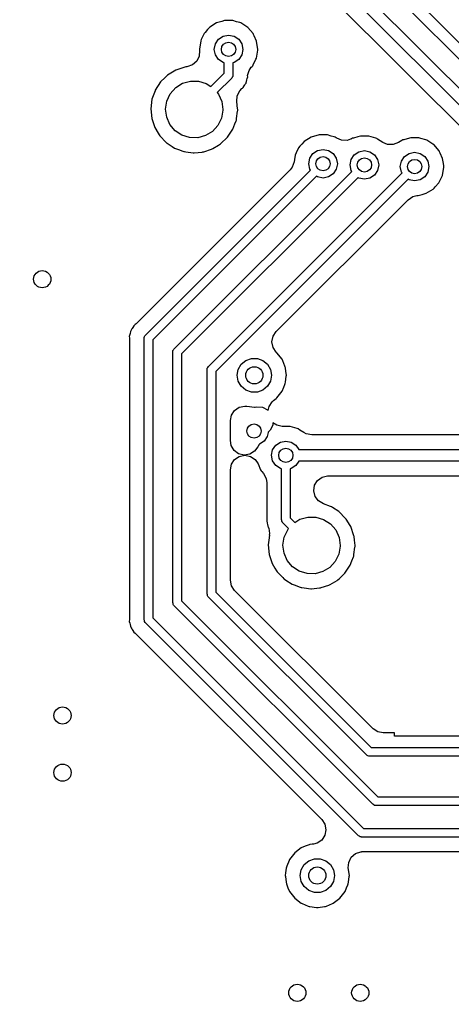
# Model space of a CAD drawing. Extents: x 0.99 to 4.24, y -7.27 to -4.02.
# Drawn here: x 2.715 to 3.012, y -6.726 to -6.05 of the extents above; entities that cross this region are included whole.
import ezdxf

# ---------------------------------------------------------------- set-up
doc = ezdxf.new("R2010")
doc.units = 0
doc.header["$MEASUREMENT"] = 0
doc.layers.add('BLACK', color=7, linetype='CONTINUOUS')

msp = doc.modelspace()

# ---------------------------------------------------------------- linework, layer by layer
at = {"layer": 'BLACK', "linetype": 'CONTINUOUS'}
for p, q in [((2.59338, -5.64284), (3.117, -6.16646)), ((3.11017, -6.17095), (2.58889, -5.64967)), ((2.58942, -5.67038), (3.09535, -6.17631)), ((3.08852, -6.18079), (2.58494, -5.67721)), ((2.85375, -5.96019), (3.07558, -6.18202)), ((2.84526, -6.05558), (2.84377, -6.05727)), ((2.85007, -6.05255), (2.84526, -6.05558)), ((2.85076, -6.05235), (2.85007, -6.05255)), ((2.85354, -6.05156), (2.85076, -6.05235)), ((2.85076, -6.05235), (2.85076, -6.05235)), ((2.85554, -6.05099), (2.85354, -6.05156)), ((2.85625, -6.05099), (2.85554, -6.05099)), ((2.85777, -6.051), (2.85625, -6.05099)), ((2.86123, -6.05102), (2.85777, -6.051)), ((2.86382, -6.05179), (2.86123, -6.05102)), ((2.866, -6.05245), (2.86382, -6.05179)), ((2.86668, -6.05265), (2.866, -6.05245)), ((2.866, -6.05245), (2.866, -6.05245)), ((2.86728, -6.05304), (2.86668, -6.05265)), ((2.87086, -6.05536), (2.86728, -6.05304)), ((2.87146, -6.05574), (2.87086, -6.05536)), ((2.87086, -6.05536), (2.87086, -6.05536)), ((2.87517, -6.06005), (2.87146, -6.05574)), ((2.84119, -6.06049), (2.83947, -6.06416)), ((2.8415, -6.05985), (2.84119, -6.06049)), ((2.84119, -6.06049), (2.84119, -6.06049)), ((2.84205, -6.05922), (2.8415, -6.05985)), ((2.84377, -6.05727), (2.84205, -6.05922)), ((2.85131, -6.06391), (2.8545, -6.06177)), ((2.8545, -6.06177), (2.85827, -6.06102)), ((2.85827, -6.06102), (2.86203, -6.06177)), ((2.86203, -6.06177), (2.86523, -6.06391)), ((2.87547, -6.0607), (2.87517, -6.06005)), ((2.87584, -6.06153), (2.87547, -6.0607)), ((2.87547, -6.0607), (2.87547, -6.0607)), ((2.87753, -6.06523), (2.87584, -6.06153)), ((2.83908, -6.065), (2.8382, -6.07062)), ((2.83947, -6.06416), (2.83908, -6.065)), ((2.84843, -6.07087), (2.84917, -6.0671)), ((2.84917, -6.0671), (2.85131, -6.06391)), ((2.86523, -6.06391), (2.86736, -6.0671)), ((2.86736, -6.0671), (2.86811, -6.07087)), ((2.87833, -6.07087), (2.87753, -6.06523)), ((2.83808, -6.07556), (2.83636, -6.07904)), ((2.83834, -6.07168), (2.83808, -6.07556)), ((2.8382, -6.07062), (2.83829, -6.07132)), ((2.83829, -6.07132), (2.83834, -6.07168)), ((2.84917, -6.07463), (2.84843, -6.07087)), ((2.85131, -6.07783), (2.84917, -6.07463)), ((2.86736, -6.07463), (2.86523, -6.07783)), ((2.86811, -6.07087), (2.86736, -6.07463)), ((2.87707, -6.07761), (2.87738, -6.07697)), ((2.87738, -6.07697), (2.87833, -6.07136)), ((2.87833, -6.07136), (2.87833, -6.07087)), ((2.82823, -6.08301), (2.82192, -6.08516)), ((2.82878, -6.08295), (2.82823, -6.08301)), ((2.82951, -6.08287), (2.82878, -6.08295)), ((2.82878, -6.08295), (2.82878, -6.08295)), ((2.83344, -6.0816), (2.82951, -6.08287)), ((2.83636, -6.07904), (2.83344, -6.0816)), ((2.8545, -6.07996), (2.85131, -6.07783)), ((2.85527, -6.08011), (2.8545, -6.07996)), ((2.85527, -6.08734), (2.85527, -6.08011)), ((2.86203, -6.07996), (2.86127, -6.08011)), ((2.86127, -6.08011), (2.86127, -6.08858)), ((2.86523, -6.07783), (2.86203, -6.07996)), ((2.87244, -6.0853), (2.87389, -6.08321)), ((2.87389, -6.08321), (2.87443, -6.08261)), ((2.87443, -6.08261), (2.8749, -6.08209)), ((2.8749, -6.08209), (2.87521, -6.08145)), ((2.87521, -6.08145), (2.87707, -6.07761)), ((2.87521, -6.08145), (2.87521, -6.08145)), ((2.81464, -6.09021), (2.81148, -6.09331)), ((2.81584, -6.08904), (2.81464, -6.09021)), ((2.81624, -6.08865), (2.81584, -6.08904)), ((2.81584, -6.08904), (2.81584, -6.08904)), ((2.82192, -6.08516), (2.81624, -6.08865)), ((2.84616, -6.09645), (2.85527, -6.08734)), ((2.86067, -6.09011), (2.86039, -6.0907)), ((2.86109, -6.08961), (2.86067, -6.09011)), ((2.8612, -6.08896), (2.86109, -6.08961)), ((2.86126, -6.08884), (2.8612, -6.08896)), ((2.86127, -6.08858), (2.86124, -6.08877)), ((2.86124, -6.08877), (2.86126, -6.08884)), ((2.8711, -6.09098), (2.87144, -6.08973)), ((2.87137, -6.08895), (2.87244, -6.0853)), ((2.87144, -6.08973), (2.87137, -6.08895)), ((2.81148, -6.09331), (2.80787, -6.09891)), ((2.81819, -6.1014), (2.82189, -6.09721)), ((2.82189, -6.09721), (2.82661, -6.09424)), ((2.82661, -6.09424), (2.83197, -6.0927)), ((2.83197, -6.0927), (2.83756, -6.09274)), ((2.83756, -6.09274), (2.8429, -6.09434)), ((2.8429, -6.09434), (2.84616, -6.09645)), ((2.86039, -6.0907), (2.85043, -6.10067)), ((2.86773, -6.09764), (2.8684, -6.09708)), ((2.8684, -6.09708), (2.86904, -6.09596)), ((2.86904, -6.09596), (2.86951, -6.09523)), ((2.86951, -6.09523), (2.86975, -6.09488)), ((2.86975, -6.09488), (2.87025, -6.09417)), ((2.86975, -6.09488), (2.86975, -6.09488)), ((2.87025, -6.09417), (2.8704, -6.09361)), ((2.8704, -6.09361), (2.87069, -6.0931)), ((2.87069, -6.0931), (2.87092, -6.09183)), ((2.87092, -6.09183), (2.8711, -6.09098)), ((2.80647, -6.10277), (2.80559, -6.10518)), ((2.80768, -6.09944), (2.80647, -6.10277)), ((2.80787, -6.09891), (2.80768, -6.09944)), ((2.80768, -6.09944), (2.80768, -6.09944)), ((2.81582, -6.10645), (2.81819, -6.1014)), ((2.85043, -6.10067), (2.85123, -6.1016)), ((2.85123, -6.1016), (2.85354, -6.10668)), ((2.86391, -6.10665), (2.86424, -6.10277)), ((2.86424, -6.10277), (2.86603, -6.09932)), ((2.86603, -6.09932), (2.86741, -6.09791)), ((2.86741, -6.09791), (2.86773, -6.09764)), ((2.86773, -6.09764), (2.86773, -6.09764)), ((2.80559, -6.10518), (2.80476, -6.11179)), ((2.81496, -6.11196), (2.81582, -6.10645)), ((2.85354, -6.10668), (2.85433, -6.1122)), ((2.86449, -6.11179), (2.86391, -6.10665)), ((2.80476, -6.11179), (2.80541, -6.11842)), ((2.81569, -6.1175), (2.81496, -6.11196)), ((2.81793, -6.12261), (2.81569, -6.1175)), ((2.85432, -6.11269), (2.8534, -6.11819)), ((2.85433, -6.1122), (2.85432, -6.11269)), ((2.86377, -6.11842), (2.86448, -6.11335)), ((2.86448, -6.11335), (2.86453, -6.11304)), ((2.86448, -6.11335), (2.86448, -6.11335)), ((2.86454, -6.1122), (2.86449, -6.11179)), ((2.86453, -6.11304), (2.86454, -6.1122)), ((2.80541, -6.11842), (2.80751, -6.12474)), ((2.82152, -6.12688), (2.81793, -6.12261)), ((2.85097, -6.12321), (2.84722, -6.12735)), ((2.8534, -6.11819), (2.85097, -6.12321)), ((2.86123, -6.12587), (2.86265, -6.12215)), ((2.86265, -6.12215), (2.8634, -6.12016)), ((2.8634, -6.12016), (2.8636, -6.11964)), ((2.8634, -6.12016), (2.8634, -6.12016)), ((2.8636, -6.11964), (2.86377, -6.11842)), ((2.80751, -6.12474), (2.80983, -6.12857)), ((2.80983, -6.12857), (2.81055, -6.12976)), ((2.81055, -6.12976), (2.81096, -6.13044)), ((2.81096, -6.13044), (2.81135, -6.13084)), ((2.81135, -6.13084), (2.81499, -6.13462)), ((2.82617, -6.12997), (2.82152, -6.12688)), ((2.8315, -6.13164), (2.82617, -6.12997)), ((2.84246, -6.13027), (2.83708, -6.13174)), ((2.84722, -6.12735), (2.84246, -6.13027)), ((2.85754, -6.13142), (2.86123, -6.12587)), ((2.91572, -6.13109), (2.91503, -6.13129)), ((2.91982, -6.12992), (2.91572, -6.13109)), ((2.91572, -6.13109), (2.91572, -6.13109)), ((2.9205, -6.12973), (2.91982, -6.12992)), ((2.91982, -6.12992), (2.91982, -6.12992)), ((2.92121, -6.12973), (2.9205, -6.12973)), ((2.92273, -6.12974), (2.92121, -6.12973)), ((2.92619, -6.12976), (2.92273, -6.12974)), ((2.92886, -6.13056), (2.92619, -6.12976)), ((2.93097, -6.13119), (2.92886, -6.13056)), ((2.94708, -6.13109), (2.94419, -6.13192)), ((2.94898, -6.13055), (2.94708, -6.13109)), ((2.94969, -6.13056), (2.94898, -6.13055)), ((2.9512, -6.13057), (2.94969, -6.13056)), ((2.95467, -6.13059), (2.9512, -6.13057)), ((2.95636, -6.13109), (2.95467, -6.13059)), ((2.95944, -6.13201), (2.95636, -6.13109)), ((2.81499, -6.13462), (2.81559, -6.13524)), ((2.81559, -6.13524), (2.81606, -6.13554)), ((2.81606, -6.13554), (2.81606, -6.13554)), ((2.81606, -6.13554), (2.81956, -6.13784)), ((2.81956, -6.13784), (2.82117, -6.13889)), ((2.83708, -6.13174), (2.8315, -6.13164)), ((2.84747, -6.13914), (2.85136, -6.13683)), ((2.85136, -6.13683), (2.85272, -6.13602)), ((2.85272, -6.13602), (2.85319, -6.13556)), ((2.85319, -6.13556), (2.85714, -6.1318)), ((2.85714, -6.1318), (2.85754, -6.13142)), ((2.9073, -6.13763), (2.90646, -6.13859)), ((2.90863, -6.13613), (2.9073, -6.13763)), ((2.91022, -6.13432), (2.90863, -6.13613)), ((2.91503, -6.13129), (2.91022, -6.13432)), ((2.93165, -6.13139), (2.93097, -6.13119)), ((2.93097, -6.13119), (2.93097, -6.13119)), ((2.93224, -6.13178), (2.93165, -6.13139)), ((2.93272, -6.13209), (2.93224, -6.13178)), ((2.93224, -6.13178), (2.93224, -6.13178)), ((2.93594, -6.13344), (2.93272, -6.13209)), ((2.93982, -6.13354), (2.93594, -6.13344)), ((2.94219, -6.13263), (2.93982, -6.13354)), ((2.94226, -6.13278), (2.94219, -6.13263)), ((2.94291, -6.13249), (2.94226, -6.13278)), ((2.94351, -6.13212), (2.94291, -6.13249)), ((2.94419, -6.13192), (2.94351, -6.13212)), ((2.94419, -6.13192), (2.94419, -6.13192)), ((2.96012, -6.13222), (2.95944, -6.13201)), ((2.95944, -6.13201), (2.95944, -6.13201)), ((2.96071, -6.1326), (2.96012, -6.13222)), ((2.96442, -6.13501), (2.96071, -6.1326)), ((2.96071, -6.1326), (2.96071, -6.1326)), ((2.96764, -6.13636), (2.96442, -6.13501)), ((2.97152, -6.13646), (2.96764, -6.13636)), ((2.97515, -6.13507), (2.97152, -6.13646)), ((2.97743, -6.13364), (2.97515, -6.13507)), ((2.97803, -6.13326), (2.97743, -6.13364)), ((2.97743, -6.13364), (2.97743, -6.13364)), ((2.97871, -6.13306), (2.97803, -6.13326)), ((2.9827, -6.13192), (2.97871, -6.13306)), ((2.97871, -6.13306), (2.97871, -6.13306)), ((2.9835, -6.13169), (2.9827, -6.13192)), ((2.98421, -6.1317), (2.9835, -6.13169)), ((2.98572, -6.13171), (2.98421, -6.1317)), ((2.98919, -6.13173), (2.98572, -6.13171)), ((2.99053, -6.13213), (2.98919, -6.13173)), ((2.99396, -6.13316), (2.99053, -6.13213)), ((2.99464, -6.13336), (2.99396, -6.13316)), ((2.99396, -6.13316), (2.99396, -6.13316)), ((2.99523, -6.13374), (2.99464, -6.13336)), ((2.99882, -6.13607), (2.99523, -6.13374)), ((2.99941, -6.13645), (2.99882, -6.13607)), ((2.99882, -6.13607), (2.99882, -6.13607)), ((3.00313, -6.14076), (2.99941, -6.13645)), ((2.82117, -6.13889), (2.82388, -6.1399)), ((2.82388, -6.1399), (2.82689, -6.14102)), ((2.82689, -6.14102), (2.82689, -6.14102)), ((2.82689, -6.14102), (2.82741, -6.14121)), ((2.82741, -6.14121), (2.82797, -6.14128)), ((2.82797, -6.14128), (2.82797, -6.14128)), ((2.82797, -6.14128), (2.82891, -6.14141)), ((2.82891, -6.14141), (2.83402, -6.14209)), ((2.83402, -6.14209), (2.83457, -6.14204)), ((2.83457, -6.14204), (2.8401, -6.14154)), ((2.83457, -6.14204), (2.83457, -6.14204)), ((2.8401, -6.14154), (2.84066, -6.14149)), ((2.8401, -6.14154), (2.8401, -6.14154)), ((2.84066, -6.14149), (2.84119, -6.14131)), ((2.84119, -6.14131), (2.84646, -6.1396)), ((2.84119, -6.14131), (2.84119, -6.14131)), ((2.84646, -6.1396), (2.84647, -6.1396)), ((2.84647, -6.1396), (2.84699, -6.13943)), ((2.84699, -6.13943), (2.84747, -6.13914)), ((2.84747, -6.13914), (2.84747, -6.13914)), ((2.90404, -6.14374), (2.90359, -6.14665)), ((2.90485, -6.14202), (2.90404, -6.14374)), ((2.90616, -6.13923), (2.90485, -6.14202)), ((2.90646, -6.13859), (2.90616, -6.13923)), ((2.90616, -6.13923), (2.90616, -6.13923)), ((2.91414, -6.14584), (2.91627, -6.14265)), ((2.91627, -6.14265), (2.91946, -6.14051)), ((2.91946, -6.14051), (2.92323, -6.13976)), ((2.92323, -6.13976), (2.92699, -6.14051)), ((2.92699, -6.14051), (2.93019, -6.14265)), ((2.93019, -6.14265), (2.93232, -6.14584)), ((2.94261, -6.14667), (2.94474, -6.14347)), ((2.94474, -6.14347), (2.94793, -6.14134)), ((2.94793, -6.14134), (2.9517, -6.14059)), ((2.9517, -6.14059), (2.95547, -6.14134)), ((2.95547, -6.14134), (2.95866, -6.14347)), ((2.95866, -6.14347), (2.96079, -6.14667)), ((2.97713, -6.14781), (2.97926, -6.14462)), ((2.97926, -6.14462), (2.98245, -6.14248)), ((2.98245, -6.14248), (2.98622, -6.14173)), ((2.98622, -6.14173), (2.98999, -6.14248)), ((2.98999, -6.14248), (2.99318, -6.14462)), ((2.99318, -6.14462), (2.99531, -6.14781)), ((3.00342, -6.14141), (3.00313, -6.14076)), ((3.00385, -6.14236), (3.00342, -6.14141)), ((3.00342, -6.14141), (3.00342, -6.14141)), ((3.00548, -6.14594), (3.00385, -6.14236)), ((2.90331, -6.1484), (2.90198, -6.15205)), ((2.90359, -6.14665), (2.90331, -6.1484)), ((2.91339, -6.14961), (2.91414, -6.14584)), ((2.91414, -6.15337), (2.91339, -6.14961)), ((2.93232, -6.14584), (2.93307, -6.14961)), ((2.93307, -6.14961), (2.93232, -6.15337)), ((2.94186, -6.15043), (2.94261, -6.14667)), ((2.94261, -6.1542), (2.94186, -6.15043)), ((2.96079, -6.14667), (2.96154, -6.15043)), ((2.96154, -6.15043), (2.96079, -6.1542)), ((2.97638, -6.15157), (2.97713, -6.14781)), ((2.99531, -6.14781), (2.99606, -6.15157)), ((3.00598, -6.14946), (3.00548, -6.14594)), ((3.0062, -6.15099), (3.00598, -6.14946)), ((3.00629, -6.15157), (3.0062, -6.15099)), ((2.90051, -6.15391), (2.79465, -6.25977)), ((2.80103, -6.26756), (2.91457, -6.15402)), ((2.82071, -6.27718), (2.94304, -6.15485)), ((2.84434, -6.28922), (2.97756, -6.15599)), ((2.90198, -6.15205), (2.90051, -6.15391)), ((2.91457, -6.15402), (2.91414, -6.15337)), ((2.93019, -6.15657), (2.92699, -6.1587)), ((2.93232, -6.15337), (2.93019, -6.15657)), ((2.94304, -6.15485), (2.94261, -6.1542)), ((2.95866, -6.15739), (2.95547, -6.15953)), ((2.96079, -6.1542), (2.95866, -6.15739)), ((2.97713, -6.15534), (2.97638, -6.15157)), ((2.97756, -6.15599), (2.97713, -6.15534)), ((2.99531, -6.15534), (2.99318, -6.15853)), ((2.99606, -6.15157), (2.99531, -6.15534)), ((3.00286, -6.1628), (3.00534, -6.15768)), ((3.00534, -6.15768), (3.00628, -6.15207)), ((3.00628, -6.15207), (3.00629, -6.15157)), ((2.91881, -6.15827), (2.80615, -6.27093)), ((2.94728, -6.15909), (2.82583, -6.28054)), ((2.9818, -6.16023), (2.84946, -6.29258)), ((2.91946, -6.1587), (2.91881, -6.15827)), ((2.92323, -6.15945), (2.91946, -6.1587)), ((2.92699, -6.1587), (2.92323, -6.15945)), ((2.94793, -6.15953), (2.94728, -6.15909)), ((2.9517, -6.16028), (2.94793, -6.15953)), ((2.95547, -6.15953), (2.9517, -6.16028)), ((2.98245, -6.16067), (2.9818, -6.16023)), ((2.98622, -6.16142), (2.98245, -6.16067)), ((2.98999, -6.16067), (2.98622, -6.16142)), ((2.99318, -6.15853), (2.98999, -6.16067)), ((3.00036, -6.16556), (3.00286, -6.1628)), ((2.98508, -6.1722), (2.98766, -6.17152)), ((2.98766, -6.17152), (2.98799, -6.17147)), ((2.98799, -6.17147), (2.9887, -6.17149)), ((2.9887, -6.17149), (2.99149, -6.17073)), ((2.99149, -6.17073), (2.99351, -6.17018)), ((2.99351, -6.17018), (2.99419, -6.16999)), ((2.99351, -6.17018), (2.99351, -6.17018)), ((2.99419, -6.16999), (2.99904, -6.16701)), ((2.99904, -6.16701), (2.99964, -6.16635)), ((2.99964, -6.16635), (3.00036, -6.16556)), ((2.89101, -6.2652), (2.98185, -6.17436)), ((2.98185, -6.17436), (2.98508, -6.1722)), ((2.79073, -6.26516), (2.7905, -6.26644)), ((2.79102, -6.26466), (2.79073, -6.26516)), ((2.79117, -6.2641), (2.79102, -6.26466)), ((2.79167, -6.26338), (2.79117, -6.2641)), ((2.79191, -6.26304), (2.79167, -6.26338)), ((2.79167, -6.26338), (2.79167, -6.26338)), ((2.79238, -6.26231), (2.79191, -6.26304)), ((2.79302, -6.26119), (2.79238, -6.26231)), ((2.79401, -6.26036), (2.79302, -6.26119)), ((2.79465, -6.25977), (2.79401, -6.26036)), ((2.88885, -6.26843), (2.89101, -6.2652)), ((2.79031, -6.26728), (2.78998, -6.26853)), ((2.78998, -6.26853), (2.79006, -6.2694)), ((2.79006, -6.2694), (2.79009, -6.26982)), ((2.79009, -6.26982), (2.79013, -6.27069)), ((2.79013, -6.27069), (2.79013, -6.46258)), ((2.7905, -6.26644), (2.79031, -6.26728)), ((2.80015, -6.26969), (2.80018, -6.2695)), ((2.80015, -6.46358), (2.80015, -6.26969)), ((2.80016, -6.26942), (2.80022, -6.2693)), ((2.80018, -6.2695), (2.80016, -6.26942)), ((2.80022, -6.2693), (2.80033, -6.26866)), ((2.80033, -6.26866), (2.80075, -6.26816)), ((2.80075, -6.26816), (2.80103, -6.26756)), ((2.80615, -6.27093), (2.80615, -6.46234)), ((2.88809, -6.27224), (2.88885, -6.26843)), ((2.88885, -6.27605), (2.88809, -6.27224)), ((2.81983, -6.2793), (2.81987, -6.27912)), ((2.81983, -6.45177), (2.81983, -6.2793)), ((2.81985, -6.27904), (2.8199, -6.27892)), ((2.81987, -6.27912), (2.81985, -6.27904)), ((2.8199, -6.27892), (2.82002, -6.27827)), ((2.82002, -6.27827), (2.82044, -6.27777)), ((2.82044, -6.27777), (2.82071, -6.27718)), ((2.89101, -6.27928), (2.88885, -6.27605)), ((2.89104, -6.27931), (2.89101, -6.27928)), ((2.89155, -6.27971), (2.89104, -6.27931)), ((2.89505, -6.28427), (2.89155, -6.27971)), ((2.82583, -6.28054), (2.82583, -6.45053)), ((2.86694, -6.28768), (2.87008, -6.28505)), ((2.87008, -6.28505), (2.87393, -6.28364)), ((2.87393, -6.28364), (2.87804, -6.28364)), ((2.87804, -6.28364), (2.88189, -6.28505)), ((2.88189, -6.28505), (2.88503, -6.28768)), ((2.89551, -6.28536), (2.89505, -6.28427)), ((2.897, -6.28896), (2.89551, -6.28536)), ((2.84346, -6.29134), (2.84349, -6.29116)), ((2.84346, -6.44587), (2.84346, -6.29134)), ((2.84347, -6.29108), (2.84352, -6.29096)), ((2.84349, -6.29116), (2.84347, -6.29108)), ((2.84352, -6.29096), (2.84364, -6.29031)), ((2.84364, -6.29031), (2.84406, -6.28981)), ((2.84406, -6.28981), (2.84434, -6.28922)), ((2.84946, -6.29258), (2.84946, -6.44462)), ((2.86417, -6.29528), (2.86489, -6.29124)), ((2.86489, -6.29124), (2.86694, -6.28768)), ((2.88503, -6.28768), (2.88708, -6.29124)), ((2.88708, -6.29124), (2.8878, -6.29528)), ((2.89725, -6.28958), (2.897, -6.28896)), ((2.89734, -6.29022), (2.89725, -6.28958)), ((2.89767, -6.29276), (2.89734, -6.29022)), ((2.89734, -6.29022), (2.89734, -6.29022)), ((2.898, -6.29528), (2.89767, -6.29276)), ((2.86489, -6.29932), (2.86417, -6.29528)), ((2.86694, -6.30287), (2.86489, -6.29932)), ((2.88708, -6.29932), (2.88503, -6.30287)), ((2.8878, -6.29528), (2.88708, -6.29932)), ((2.89725, -6.30097), (2.89737, -6.30012)), ((2.89737, -6.30012), (2.89792, -6.29592)), ((2.89792, -6.29592), (2.898, -6.29528)), ((2.87008, -6.3055), (2.86694, -6.30287)), ((2.87393, -6.30691), (2.87008, -6.3055)), ((2.87804, -6.30691), (2.87393, -6.30691)), ((2.88189, -6.3055), (2.87804, -6.30691)), ((2.88503, -6.30287), (2.88189, -6.3055)), ((2.89155, -6.31085), (2.89505, -6.30629)), ((2.89505, -6.30629), (2.89623, -6.30343)), ((2.89623, -6.30343), (2.897, -6.30158)), ((2.897, -6.30158), (2.89725, -6.30097)), ((2.897, -6.30158), (2.897, -6.30158)), ((2.88608, -6.31669), (2.88826, -6.31347)), ((2.88826, -6.31347), (2.8892, -6.31265)), ((2.8892, -6.31265), (2.89104, -6.31124)), ((2.89104, -6.31124), (2.89155, -6.31085)), ((2.89104, -6.31124), (2.89104, -6.31124)), ((2.86023, -6.32267), (2.86239, -6.31944)), ((2.86239, -6.31944), (2.86563, -6.31728)), ((2.86563, -6.31728), (2.86944, -6.31652)), ((2.86944, -6.31652), (2.87074, -6.3166)), ((2.87074, -6.3166), (2.87598, -6.31729)), ((2.87598, -6.31729), (2.87663, -6.31721)), ((2.87663, -6.31721), (2.87772, -6.31707)), ((2.87663, -6.31721), (2.87663, -6.31721)), ((2.87772, -6.31707), (2.8816, -6.31732)), ((2.8816, -6.31732), (2.88508, -6.31904)), ((2.88508, -6.31904), (2.8855, -6.31952)), ((2.8855, -6.31952), (2.88608, -6.31669)), ((2.85948, -6.32648), (2.86023, -6.32267)), ((2.85948, -6.34028), (2.85948, -6.32648)), ((2.88692, -6.33301), (2.88548, -6.33453)), ((2.88864, -6.32952), (2.88692, -6.33301)), ((2.88874, -6.32794), (2.88864, -6.32952)), ((2.8914, -6.32973), (2.88874, -6.32794)), ((2.8952, -6.33051), (2.8914, -6.32973)), ((2.9006, -6.33055), (2.8952, -6.33051)), ((2.90213, -6.331), (2.9006, -6.33055)), ((2.90537, -6.33197), (2.90213, -6.331)), ((2.90605, -6.33218), (2.90537, -6.33197)), ((2.90537, -6.33197), (2.90537, -6.33197)), ((2.90729, -6.33298), (2.90605, -6.33218)), ((2.91006, -6.33477), (2.90729, -6.33298)), ((2.86007, -6.34366), (2.85948, -6.34028)), ((2.88271, -6.34064), (2.87951, -6.34278)), ((2.88484, -6.33745), (2.88271, -6.34064)), ((2.88541, -6.33458), (2.88484, -6.33745)), ((2.88548, -6.33453), (2.88541, -6.33458)), ((2.89387, -6.3413), (2.89764, -6.34055)), ((2.89764, -6.34055), (2.9014, -6.3413)), ((2.91166, -6.33562), (2.91006, -6.33477)), ((2.91547, -6.33637), (2.91166, -6.33562)), ((3.02098, -6.33637), (2.91547, -6.33637)), ((2.86208, -6.34699), (2.86007, -6.34366)), ((2.8652, -6.3493), (2.86208, -6.34699)), ((2.87845, -6.34452), (2.87615, -6.34764)), ((2.87848, -6.34446), (2.87845, -6.34452)), ((2.87924, -6.34283), (2.87848, -6.34446)), ((2.87951, -6.34278), (2.87924, -6.34283)), ((2.8878, -6.35039), (2.88854, -6.34663)), ((2.88854, -6.34663), (2.89068, -6.34343)), ((2.89068, -6.34343), (2.89387, -6.3413)), ((2.9014, -6.3413), (2.9046, -6.34343)), ((2.9046, -6.34343), (2.90658, -6.34639)), ((2.90658, -6.34639), (3.18054, -6.34639)), ((2.86023, -6.35654), (2.86239, -6.35331)), ((2.86239, -6.35331), (2.86563, -6.35115)), ((2.86898, -6.35023), (2.8652, -6.3493)), ((2.86563, -6.35115), (2.86944, -6.35039)), ((2.87282, -6.34965), (2.86898, -6.35023)), ((2.86944, -6.35039), (2.87325, -6.35115)), ((2.87615, -6.34764), (2.87282, -6.34965)), ((2.87325, -6.35115), (2.87648, -6.35331)), ((2.87648, -6.35331), (2.87855, -6.35634)), ((2.88854, -6.35416), (2.8878, -6.35039)), ((2.89068, -6.35735), (2.88854, -6.35416)), ((2.85948, -6.36036), (2.86023, -6.35654)), ((2.85948, -6.43635), (2.85948, -6.36036)), ((2.87855, -6.35634), (2.8803, -6.36031)), ((2.8803, -6.36031), (2.8806, -6.361)), ((2.8806, -6.361), (2.88106, -6.36154)), ((2.89387, -6.35949), (2.89068, -6.35735)), ((2.89464, -6.35964), (2.89387, -6.35949)), ((2.89464, -6.39469), (2.89464, -6.35964)), ((2.9014, -6.35949), (2.90064, -6.35964)), ((2.90064, -6.35964), (2.90064, -6.39344)), ((2.9046, -6.35735), (2.9014, -6.35949)), ((2.90658, -6.35439), (2.9046, -6.35735)), ((3.18054, -6.35439), (2.90658, -6.35439)), ((2.88106, -6.36154), (2.88106, -6.36154)), ((2.88106, -6.36154), (2.88228, -6.363)), ((2.88228, -6.363), (2.88415, -6.3664)), ((2.88415, -6.3664), (2.88462, -6.36941)), ((2.91743, -6.37103), (2.91942, -6.3677)), ((2.91942, -6.3677), (2.92254, -6.36538)), ((2.92254, -6.36538), (2.92631, -6.36443)), ((2.92631, -6.36443), (2.92681, -6.36441)), ((2.92681, -6.36441), (3.17866, -6.36441)), ((2.88462, -6.36941), (2.88462, -6.39368)), ((2.91686, -6.37488), (2.91743, -6.37103)), ((2.91781, -6.37865), (2.91686, -6.37488)), ((2.92013, -6.38176), (2.91781, -6.37865)), ((2.92347, -6.38376), (2.92013, -6.38176)), ((2.92846, -6.38553), (2.92347, -6.38376)), ((2.92893, -6.38583), (2.92846, -6.38553)), ((2.92973, -6.38634), (2.92893, -6.38583)), ((2.92893, -6.38583), (2.92893, -6.38583)), ((2.93409, -6.38911), (2.92973, -6.38634)), ((2.88458, -6.39455), (2.88447, -6.39584)), ((2.88462, -6.39368), (2.88458, -6.39455)), ((2.89486, -6.3953), (2.89464, -6.39469)), ((2.90064, -6.39344), (2.90383, -6.39663)), ((2.90383, -6.39663), (2.90732, -6.39443)), ((2.90732, -6.39443), (2.91268, -6.3929)), ((2.91268, -6.3929), (2.91826, -6.39293)), ((2.91826, -6.39293), (2.92361, -6.39453)), ((2.92361, -6.39453), (2.92829, -6.39757)), ((2.93878, -6.39383), (2.93409, -6.38911)), ((2.93908, -6.39431), (2.93878, -6.39383)), ((2.94185, -6.39874), (2.93908, -6.39431)), ((2.88447, -6.39584), (2.88472, -6.39678)), ((2.88472, -6.39678), (2.8848, -6.39709)), ((2.8848, -6.39709), (2.88499, -6.39793)), ((2.88499, -6.39793), (2.88521, -6.39921)), ((2.88521, -6.39921), (2.88551, -6.39971)), ((2.88551, -6.39971), (2.88566, -6.40027)), ((2.88566, -6.40027), (2.88585, -6.40055)), ((2.88585, -6.40055), (2.88643, -6.40432)), ((2.89492, -6.39595), (2.89486, -6.3953)), ((2.89529, -6.39649), (2.89492, -6.39595)), ((2.89534, -6.39661), (2.89529, -6.39649)), ((2.89541, -6.39665), (2.89534, -6.39661)), ((2.89552, -6.39681), (2.89541, -6.39665)), ((2.89956, -6.40085), (2.89552, -6.39681)), ((2.8989, -6.40159), (2.89956, -6.40085)), ((2.92829, -6.39757), (2.93194, -6.4018)), ((2.94231, -6.39949), (2.94185, -6.39874)), ((2.9445, -6.40578), (2.94231, -6.39949)), ((2.8863, -6.40537), (2.88586, -6.40887)), ((2.88643, -6.40432), (2.88628, -6.40537)), ((2.88628, -6.40537), (2.8863, -6.40537)), ((2.89567, -6.41216), (2.89653, -6.40665)), ((2.89653, -6.40665), (2.8989, -6.40159)), ((2.93194, -6.4018), (2.93425, -6.40688)), ((2.93425, -6.40688), (2.93504, -6.4124)), ((2.94457, -6.40633), (2.9445, -6.40578)), ((2.94484, -6.40874), (2.94457, -6.40633)), ((2.94457, -6.40633), (2.94457, -6.40633)), ((2.88586, -6.40887), (2.88546, -6.41198)), ((2.88546, -6.41198), (2.88611, -6.41862)), ((2.89639, -6.4177), (2.89567, -6.41216)), ((2.93503, -6.41288), (2.93411, -6.41839)), ((2.93504, -6.4124), (2.93503, -6.41288)), ((2.94448, -6.41862), (2.94519, -6.41355)), ((2.94525, -6.4124), (2.94484, -6.40874)), ((2.94519, -6.41355), (2.94524, -6.41324)), ((2.94519, -6.41355), (2.94519, -6.41355)), ((2.94524, -6.41324), (2.94525, -6.4124)), ((2.88611, -6.41862), (2.88822, -6.42494)), ((2.89864, -6.4228), (2.89639, -6.4177)), ((2.93411, -6.41839), (2.93167, -6.42341)), ((2.94307, -6.42309), (2.94411, -6.42036)), ((2.94411, -6.42036), (2.94431, -6.41984)), ((2.94411, -6.42036), (2.94411, -6.42036)), ((2.94431, -6.41984), (2.94448, -6.41862)), ((2.88822, -6.42494), (2.8901, -6.42804)), ((2.8901, -6.42804), (2.89129, -6.43001)), ((2.90223, -6.42708), (2.89864, -6.4228)), ((2.90688, -6.43017), (2.90223, -6.42708)), ((2.92793, -6.42755), (2.92317, -6.43047)), ((2.93167, -6.42341), (2.92793, -6.42755)), ((2.93825, -6.43162), (2.94194, -6.42607)), ((2.94194, -6.42607), (2.94307, -6.42309)), ((2.89129, -6.43001), (2.89167, -6.43064)), ((2.89167, -6.43064), (2.8925, -6.4315)), ((2.8925, -6.4315), (2.89549, -6.4346)), ((2.89549, -6.4346), (2.8963, -6.43543)), ((2.91221, -6.43183), (2.90688, -6.43017)), ((2.91779, -6.43194), (2.91221, -6.43183)), ((2.92317, -6.43047), (2.91779, -6.43194)), ((2.93429, -6.43539), (2.93785, -6.432)), ((2.93785, -6.432), (2.93825, -6.43162)), ((2.86023, -6.44016), (2.85948, -6.43635)), ((2.86239, -6.44339), (2.86023, -6.44016)), ((2.8963, -6.43543), (2.89677, -6.43574)), ((2.89677, -6.43574), (2.89677, -6.43574)), ((2.89677, -6.43574), (2.8977, -6.43635)), ((2.8977, -6.43635), (2.90188, -6.43908)), ((2.90188, -6.43908), (2.90333, -6.43962)), ((2.90333, -6.43962), (2.9076, -6.44121)), ((2.9076, -6.44121), (2.9076, -6.44121)), ((2.9076, -6.44121), (2.90812, -6.44141)), ((2.90812, -6.44141), (2.90867, -6.44148)), ((2.90867, -6.44148), (2.90867, -6.44148)), ((2.90867, -6.44148), (2.91017, -6.44168)), ((2.91017, -6.44168), (2.91473, -6.44229)), ((2.91528, -6.44224), (2.92081, -6.44173)), ((2.92081, -6.44173), (2.92137, -6.44168)), ((2.92081, -6.44173), (2.92081, -6.44173)), ((2.92137, -6.44168), (2.92189, -6.44151)), ((2.92189, -6.44151), (2.92717, -6.4398)), ((2.92189, -6.44151), (2.92189, -6.44151)), ((2.92717, -6.4398), (2.9277, -6.43962)), ((2.92717, -6.4398), (2.92717, -6.4398)), ((2.9277, -6.43962), (2.92818, -6.43934)), ((2.92818, -6.43934), (2.93295, -6.4365)), ((2.92818, -6.43934), (2.92818, -6.43934)), ((2.93295, -6.4365), (2.93343, -6.43621)), ((2.93343, -6.43621), (2.93429, -6.43539)), ((2.84368, -6.44648), (2.84346, -6.44587)), ((2.84374, -6.44713), (2.84368, -6.44648)), ((2.84411, -6.44767), (2.84374, -6.44713)), ((2.84416, -6.44779), (2.84411, -6.44767)), ((2.84423, -6.44783), (2.84416, -6.44779)), ((2.84434, -6.44799), (2.84423, -6.44783)), ((2.95304, -6.5567), (2.84434, -6.44799)), ((2.84946, -6.44462), (2.95641, -6.55157)), ((2.95764, -6.53864), (2.86239, -6.44339)), ((2.91473, -6.44229), (2.91528, -6.44224)), ((2.91528, -6.44224), (2.91528, -6.44224)), ((2.82006, -6.45239), (2.81983, -6.45177)), ((2.82012, -6.45304), (2.82006, -6.45239)), ((2.82049, -6.45358), (2.82012, -6.45304)), ((2.82054, -6.4537), (2.82049, -6.45358)), ((2.82061, -6.45374), (2.82054, -6.4537)), ((2.82071, -6.45389), (2.82061, -6.45374)), ((2.95752, -6.5907), (2.82071, -6.45389)), ((2.82583, -6.45053), (2.96089, -6.58558)), ((2.80615, -6.46234), (2.95105, -6.60724)), ((2.79009, -6.46345), (2.78998, -6.46473)), ((2.78998, -6.46473), (2.79031, -6.46598)), ((2.79013, -6.46258), (2.79009, -6.46345)), ((2.79031, -6.46598), (2.7905, -6.46683)), ((2.7905, -6.46683), (2.79073, -6.4681)), ((2.79073, -6.4681), (2.79102, -6.46861)), ((2.79102, -6.46861), (2.79117, -6.46917)), ((2.79117, -6.46917), (2.79167, -6.46988)), ((2.80037, -6.4642), (2.80015, -6.46358)), ((2.80043, -6.46485), (2.80037, -6.4642)), ((2.80081, -6.46539), (2.80043, -6.46485)), ((2.80085, -6.46551), (2.80081, -6.46539)), ((2.80092, -6.46555), (2.80085, -6.46551)), ((2.80103, -6.4657), (2.80092, -6.46555)), ((2.94768, -6.61236), (2.80103, -6.4657)), ((2.79167, -6.46988), (2.79167, -6.46988)), ((2.79167, -6.46988), (2.79191, -6.47023)), ((2.79191, -6.47023), (2.79238, -6.47096)), ((2.79238, -6.47096), (2.79302, -6.47208)), ((2.79302, -6.47208), (2.79401, -6.47291)), ((2.79401, -6.47291), (2.79465, -6.4735)), ((2.79465, -6.4735), (2.92234, -6.60118)), ((2.96087, -6.5408), (2.95764, -6.53864)), ((2.96468, -6.54156), (2.96087, -6.5408)), ((2.97244, -6.54156), (2.96468, -6.54156)), ((2.97244, -6.5437), (2.97244, -6.54156)), ((3.11614, -6.5437), (2.97244, -6.5437)), ((2.95364, -6.55697), (2.95304, -6.5567)), ((2.95414, -6.55739), (2.95364, -6.55697)), ((2.95641, -6.55157), (3.18378, -6.55157)), ((2.95478, -6.55751), (2.95414, -6.55739)), ((2.9549, -6.55756), (2.95478, -6.55751)), ((2.95498, -6.55754), (2.9549, -6.55756)), ((2.95517, -6.55757), (2.95498, -6.55754)), ((3.18502, -6.55757), (2.95517, -6.55757)), ((2.95812, -6.59098), (2.95752, -6.5907)), ((2.96089, -6.58558), (3.16763, -6.58558)), ((2.95862, -6.5914), (2.95812, -6.59098)), ((2.95926, -6.59152), (2.95862, -6.5914)), ((2.95938, -6.59157), (2.95926, -6.59152)), ((2.95946, -6.59155), (2.95938, -6.59157)), ((2.95965, -6.59158), (2.95946, -6.59155)), ((3.16957, -6.59158), (2.95965, -6.59158)), ((2.92234, -6.60118), (2.92449, -6.60441)), ((2.92449, -6.60441), (2.92525, -6.60822)), ((2.92525, -6.60822), (2.92449, -6.61204)), ((2.95105, -6.60724), (3.14509, -6.60724)), ((2.9191, -6.61743), (2.91659, -6.6181)), ((2.92234, -6.61527), (2.9191, -6.61743)), ((2.92449, -6.61204), (2.92234, -6.61527)), ((2.94828, -6.61263), (2.94768, -6.61236)), ((2.94878, -6.61306), (2.94828, -6.61263)), ((2.94942, -6.61317), (2.94878, -6.61306)), ((2.94954, -6.61322), (2.94942, -6.61317)), ((2.94962, -6.6132), (2.94954, -6.61322)), ((2.9498, -6.61324), (2.94962, -6.6132)), ((3.14556, -6.61324), (2.9498, -6.61324)), ((2.90372, -6.62419), (2.90022, -6.62875)), ((2.90828, -6.62069), (2.90372, -6.62419)), ((2.91103, -6.61956), (2.90828, -6.62069)), ((2.91299, -6.61874), (2.91103, -6.61956)), ((2.91359, -6.61849), (2.91299, -6.61874)), ((2.91299, -6.61874), (2.91299, -6.61874)), ((2.91424, -6.61841), (2.91359, -6.61849)), ((2.91572, -6.61821), (2.91424, -6.61841)), ((2.91424, -6.61841), (2.91424, -6.61841)), ((2.91659, -6.6181), (2.91572, -6.61821)), ((2.9426, -6.62718), (2.94552, -6.62462)), ((2.94552, -6.62462), (2.9492, -6.62337)), ((2.9492, -6.62337), (2.94963, -6.62332)), ((2.94963, -6.62332), (2.94994, -6.62329)), ((2.94994, -6.62329), (2.95081, -6.62326)), ((2.95081, -6.62326), (3.04219, -6.62326)), ((2.89997, -6.62936), (2.89832, -6.63334)), ((2.90022, -6.62875), (2.89997, -6.62936)), ((2.91024, -6.63217), (2.91339, -6.62954)), ((2.91339, -6.62954), (2.91724, -6.62813)), ((2.91724, -6.62813), (2.92134, -6.62813)), ((2.92134, -6.62813), (2.9252, -6.62954)), ((2.9252, -6.62954), (2.92834, -6.63217)), ((2.94062, -6.63454), (2.94088, -6.63067)), ((2.94088, -6.63067), (2.9426, -6.62718)), ((2.89751, -6.63797), (2.89727, -6.63976)), ((2.89794, -6.63471), (2.89751, -6.63797)), ((2.89802, -6.63406), (2.89794, -6.63471)), ((2.89794, -6.63471), (2.89794, -6.63471)), ((2.89832, -6.63334), (2.89802, -6.63406)), ((2.90748, -6.63976), (2.90819, -6.63572)), ((2.90819, -6.63572), (2.91024, -6.63217)), ((2.92834, -6.63217), (2.93039, -6.63572)), ((2.93039, -6.63572), (2.9311, -6.63976)), ((2.94131, -6.63976), (2.94062, -6.63454)), ((2.89727, -6.63976), (2.89736, -6.64041)), ((2.89736, -6.64041), (2.89787, -6.64432)), ((2.89787, -6.64432), (2.89802, -6.64546)), ((2.90819, -6.6438), (2.90748, -6.63976)), ((2.91024, -6.64736), (2.90819, -6.6438)), ((2.93039, -6.6438), (2.92834, -6.64736)), ((2.9311, -6.63976), (2.93039, -6.6438)), ((2.94056, -6.64546), (2.94071, -6.64432)), ((2.94071, -6.64432), (2.94123, -6.64041)), ((2.94123, -6.64041), (2.94131, -6.63976)), ((2.89802, -6.64546), (2.89827, -6.64607)), ((2.89827, -6.64607), (2.89827, -6.64607)), ((2.89827, -6.64607), (2.89911, -6.64809)), ((2.89911, -6.64809), (2.90022, -6.65077)), ((2.90022, -6.65077), (2.90372, -6.65533)), ((2.91339, -6.64999), (2.91024, -6.64736)), ((2.91724, -6.6514), (2.91339, -6.64999)), ((2.92134, -6.6514), (2.91724, -6.6514)), ((2.9252, -6.64999), (2.92134, -6.6514)), ((2.92834, -6.64736), (2.9252, -6.64999)), ((2.93486, -6.65533), (2.93836, -6.65077)), ((2.93836, -6.65077), (2.93947, -6.64809)), ((2.93947, -6.64809), (2.94031, -6.64607)), ((2.94031, -6.64607), (2.94056, -6.64546)), ((2.94031, -6.64607), (2.94031, -6.64607)), ((2.90372, -6.65533), (2.90828, -6.65883)), ((2.9303, -6.65883), (2.93486, -6.65533)), ((2.90828, -6.65883), (2.90889, -6.65908)), ((2.90889, -6.65908), (2.91299, -6.66078)), ((2.91299, -6.66078), (2.91299, -6.66078)), ((2.91299, -6.66078), (2.91359, -6.66103)), ((2.91359, -6.66103), (2.91424, -6.66112)), ((2.91424, -6.66112), (2.91424, -6.66112)), ((2.91424, -6.66112), (2.91864, -6.6617)), ((2.91864, -6.6617), (2.91929, -6.66178)), ((2.91929, -6.66178), (2.91994, -6.6617)), ((2.91994, -6.6617), (2.92434, -6.66112)), ((2.92434, -6.66112), (2.92499, -6.66103)), ((2.92434, -6.66112), (2.92434, -6.66112)), ((2.92499, -6.66103), (2.92559, -6.66078)), ((2.92559, -6.66078), (2.9297, -6.65908)), ((2.92559, -6.66078), (2.92559, -6.66078)), ((2.9297, -6.65908), (2.9303, -6.65883))]:
    msp.add_line(p, q, dxfattribs=at)
at = {"layer": 'BLACK'}
for centre, radius in [((2.85827, -6.07087), 0.00492), ((2.92323, -6.14961), 0.00492), ((2.9517, -6.15043), 0.00492), ((2.98622, -6.15157), 0.00492), ((2.73012, -6.22913), 0.00591), ((2.87598, -6.29528), 0.00591), ((2.87575, -6.33368), 0.00492), ((2.89764, -6.35039), 0.00492), ((2.74409, -6.52953), 0.00591), ((2.74409, -6.5689), 0.00591), ((2.91929, -6.63976), 0.00591), ((2.90551, -6.72047), 0.00591), ((2.94882, -6.72047), 0.00591)]:
    msp.add_circle(centre, radius, dxfattribs=at)

doc.saveas('drawing.dxf')
